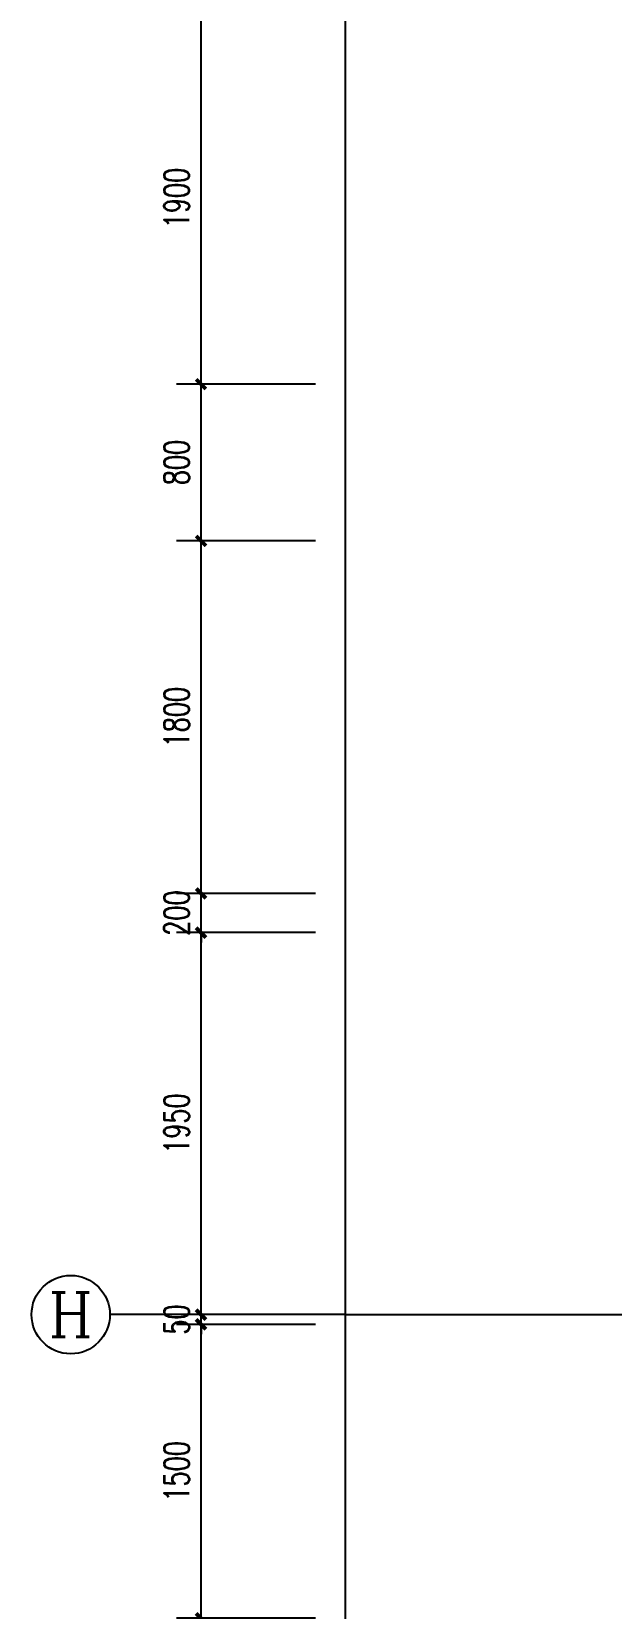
# Model space of a CAD drawing. Header units: millimetres. Extents: x 434053 to 1059003, y -2417481 to 936527.
# Drawn here: x 544980 to 547940, y -2126572 to -2118522 of the extents above; entities that cross this region are included whole.
import ezdxf
from ezdxf.enums import TextEntityAlignment as Align

# ---------------------------------------------------------------- set-up
doc = ezdxf.new("R2010")
doc.units = ezdxf.units.MM
doc.header["$LTSCALE"] = 1000
doc.header["$MEASUREMENT"] = 0
doc.linetypes.add('DOTE', pattern=[2.42, 2, -0.2, 0.02, -0.2])
doc.layers.get('Defpoints').update_dxf_attribs({"color": 6})
for name, color, linetype in [('A-ANNO-DIMS', 3, 'Continuous'), ('A-AXIS', 16, 'DOTE'), ('AXIS', 3, 'Continuous'), ('AXIS_TEXT', 7, 'Continuous'), ('DIM_SYMB', 3, 'Continuous')]:
    doc.layers.add(name, color=color, linetype=linetype)
doc.styles.add('_TCH_AXIS', font='COMPLEX', dxfattribs={"bigfont": 'GBCBIG'})
doc.styles.add('_TCH_DIM_T3', font='SIMPLEX', dxfattribs={"width": 0.705882, "bigfont": 'GBCBIG'})
doc.styles.add('COMPLEX', font='COMPLEX')
doc.dimstyles.new('_TCH_ARCH&&50', dxfattribs={"dimtxt": 127.5, "dimasz": 50, "dimexe": 125, "dimexo": 150, "dimgap": 61.25, "dimtad": 1, "dimdec": 0, "dimzin": 0, "dimdsep": 46, "dimtxsty": '_TCH_DIM_T3', "dimblk": 'ARCHTICK', "dimcen": 0.09, "dimclrt": 7, "dimazin": 2, "dimtfac": 1, "dimtdec": 0, "dimtix": 1, "dimtmove": 2, "dimatfit": 3, "dimfxl": 1, "dimtolj": 1, "dimtzin": 0, "dimarcsym": 0})

# ---------------------------------------------------------------- blocks, each defined once
blk = doc.blocks.new('_AXISO')
blk.add_circle((0, 0), 0.5)
at = {"layer": 'AXIS_TEXT', "style": 'COMPLEX', "width": 1.041667}
blk.add_attdef('A', text='', height=0.56, dxfattribs=at).set_placement((-0.25, -0.28), (0.25, -0.28), align=Align.FIT)
blk = doc.blocks.new('A$C3E4953DA')
at = {"layer": 'A-AXIS'}
blk.add_line((-6200, 7356.3), (3500, 7356.3), dxfattribs=at)
at = {"layer": 'AXIS'}
blk.add_line((-6200, 7356.3), (-7400, 7356.3), dxfattribs=at)
at = {"layer": 'DIM_SYMB'}
blk.add_lwpolyline([(-6200, 16732.8), (-6200, 15146.2), (-6095, 15108), (-6305, 15071), (-6200, 15033.7), (-6200, -5859), (-1780.9, -5859), (-1742.7, -5928.2), (-1705.7, -5808.3), (-1668.4, -5859), (3500, -5859), (3500, 15033.7), (3406.3, 15071), (3581, 15103.5), (3500, 15146.2), (3500, 16732.8), (-1668.4, 16732.8), (-1705.7, 16827.8), (-1742.7, 16654.5), (-1780.9, 16732.8), (-6200, 16732.8)], dxfattribs=at)
at = {"layer": 'AXIS'}
ref = blk.add_blockref('_AXISO', (-7600, 7356.3), dxfattribs=dict(at, xscale=400, yscale=400, zscale=400))
ref.add_attrib('A', 'H', dxfattribs={"layer": 'AXIS_TEXT', "height": 226.3, "style": '_TCH_AXIS', "width": 1.05}).set_placement((-7713.1, 7243.1), (-7486.9, 7243.1), align=Align.FIT)
blk = doc.blocks.new('_ArchTick')
at = {"color": 0, "linetype": 'ByBlock', "const_width": 0.4}
blk.add_lwpolyline([(-0.5, -0.5), (0.5, 0.5)], dxfattribs=at)
blk = doc.blocks.new('*D1028')
at = {"layer": 'A-ANNO-DIMS', "color": 0, "lineweight": -2, "transparency": 16777216}
for p, q in [((546430.4, -2118421.7), (545720.4, -2118421.7)), ((545845.4, -2120321.7), (545845.4, -2118421.7)), ((546430.4, -2120321.7), (545720.4, -2120321.7))]:
    blk.add_line(p, q, dxfattribs=at)
at = {"layer": 'Defpoints', "color": 0, "transparency": 16777216}
for p in [(545845.4, -2118421.7), (546580.4, -2118421.7), (546580.4, -2120321.7)]:
    blk.add_point(p, dxfattribs=at)
at = {"layer": 'A-ANNO-DIMS', "color": 0, "lineweight": -2, "transparency": 16777216, "xscale": 50, "yscale": 50, "zscale": 50}
for p, rotation in [((545845.4, -2118421.7), 90), ((545845.4, -2120321.7), 270)]:
    blk.add_blockref('_ArchTick', p, dxfattribs=dict(at, rotation=rotation))
at = {"layer": 'A-ANNO-DIMS', "color": 7, "transparency": 16777216, "insert": (545720.4, -2119371.7), "char_height": 127.5, "attachment_point": 5, "rotation": 90, "style": '_TCH_DIM_T3'}
blk.add_mtext('\\A1;1900', dxfattribs=at)
blk = doc.blocks.new('*D1029')
at = {"layer": 'A-ANNO-DIMS', "color": 0, "lineweight": -2, "transparency": 16777216}
for p, q in [((546430.4, -2120321.7), (545720.4, -2120321.7)), ((545845.4, -2121121.7), (545845.4, -2120321.7)), ((546430.4, -2121121.7), (545720.4, -2121121.7))]:
    blk.add_line(p, q, dxfattribs=at)
at = {"layer": 'Defpoints', "color": 0, "transparency": 16777216}
for p in [(545845.4, -2120321.7), (546580.4, -2120321.7), (546580.4, -2121121.7)]:
    blk.add_point(p, dxfattribs=at)
at = {"layer": 'A-ANNO-DIMS', "color": 0, "lineweight": -2, "transparency": 16777216, "xscale": 50, "yscale": 50, "zscale": 50}
for p, rotation in [((545845.4, -2120321.7), 90), ((545845.4, -2121121.7), 270)]:
    blk.add_blockref('_ArchTick', p, dxfattribs=dict(at, rotation=rotation))
at = {"layer": 'A-ANNO-DIMS', "color": 7, "transparency": 16777216, "insert": (545720.4, -2120721.7), "char_height": 127.5, "attachment_point": 5, "rotation": 90, "style": '_TCH_DIM_T3'}
blk.add_mtext('\\A1;800', dxfattribs=at)
blk = doc.blocks.new('*D1030')
at = {"layer": 'A-ANNO-DIMS', "color": 0, "lineweight": -2, "transparency": 16777216}
for p, q in [((546430.4, -2121121.7), (545720.4, -2121121.7)), ((545845.4, -2122921.7), (545845.4, -2121121.7)), ((546430.4, -2122921.7), (545720.4, -2122921.7))]:
    blk.add_line(p, q, dxfattribs=at)
at = {"layer": 'Defpoints', "color": 0, "transparency": 16777216}
for p in [(545845.4, -2121121.7), (546580.4, -2121121.7), (546580.4, -2122921.7)]:
    blk.add_point(p, dxfattribs=at)
at = {"layer": 'A-ANNO-DIMS', "color": 0, "lineweight": -2, "transparency": 16777216, "xscale": 50, "yscale": 50, "zscale": 50}
for p, rotation in [((545845.4, -2121121.7), 90), ((545845.4, -2122921.7), 270)]:
    blk.add_blockref('_ArchTick', p, dxfattribs=dict(at, rotation=rotation))
at = {"layer": 'A-ANNO-DIMS', "color": 7, "transparency": 16777216, "insert": (545720.4, -2122021.7), "char_height": 127.5, "attachment_point": 5, "rotation": 90, "style": '_TCH_DIM_T3'}
blk.add_mtext('\\A1;1800', dxfattribs=at)
blk = doc.blocks.new('*D1031')
at = {"layer": 'A-ANNO-DIMS', "color": 0, "lineweight": -2, "transparency": 16777216}
for p, q in [((546430.4, -2122921.7), (545720.4, -2122921.7)), ((545845.4, -2122921.7), (545845.4, -2122871.7)), ((545845.4, -2123121.7), (545845.4, -2122921.7)), ((546430.4, -2123121.7), (545720.4, -2123121.7)), ((545845.4, -2123121.7), (545845.4, -2123171.7))]:
    blk.add_line(p, q, dxfattribs=at)
at = {"layer": 'Defpoints', "color": 0, "transparency": 16777216}
for p in [(545845.4, -2122921.7), (546580.4, -2122921.7), (546580.4, -2123121.7)]:
    blk.add_point(p, dxfattribs=at)
at = {"layer": 'A-ANNO-DIMS', "color": 0, "lineweight": -2, "transparency": 16777216, "xscale": 50, "yscale": 50, "zscale": 50}
for p, rotation in [((545845.4, -2122921.7), 270), ((545845.4, -2123121.7), 90)]:
    blk.add_blockref('_ArchTick', p, dxfattribs=dict(at, rotation=rotation))
at = {"layer": 'A-ANNO-DIMS', "color": 7, "transparency": 16777216, "insert": (545720.4, -2123021.7), "char_height": 127.5, "attachment_point": 5, "rotation": 90, "style": '_TCH_DIM_T3'}
blk.add_mtext('\\A1;200', dxfattribs=at)
blk = doc.blocks.new('*D1032')
at = {"layer": 'A-ANNO-DIMS', "color": 0, "lineweight": -2, "transparency": 16777216}
for p, q in [((546430.4, -2123121.7), (545720.4, -2123121.7)), ((545845.4, -2125071.7), (545845.4, -2123121.7)), ((546430.4, -2125071.7), (545720.4, -2125071.7))]:
    blk.add_line(p, q, dxfattribs=at)
at = {"layer": 'Defpoints', "color": 0, "transparency": 16777216}
for p in [(545845.4, -2123121.7), (546580.4, -2123121.7), (546580.4, -2125071.7)]:
    blk.add_point(p, dxfattribs=at)
at = {"layer": 'A-ANNO-DIMS', "color": 0, "lineweight": -2, "transparency": 16777216, "xscale": 50, "yscale": 50, "zscale": 50}
for p, rotation in [((545845.4, -2123121.7), 90), ((545845.4, -2125071.7), 270)]:
    blk.add_blockref('_ArchTick', p, dxfattribs=dict(at, rotation=rotation))
at = {"layer": 'A-ANNO-DIMS', "color": 7, "transparency": 16777216, "insert": (545720.4, -2124096.7), "char_height": 127.5, "attachment_point": 5, "rotation": 90, "style": '_TCH_DIM_T3'}
blk.add_mtext('\\A1;1950', dxfattribs=at)
blk = doc.blocks.new('*D1033')
at = {"layer": 'A-ANNO-DIMS', "color": 0, "lineweight": -2, "transparency": 16777216}
for p, q in [((545845.4, -2125071.7), (545845.4, -2125021.7)), ((546430.4, -2125071.7), (545720.4, -2125071.7)), ((545845.4, -2125121.7), (545845.4, -2125071.7)), ((546430.4, -2125121.7), (545720.4, -2125121.7)), ((545845.4, -2125121.7), (545845.4, -2125171.7))]:
    blk.add_line(p, q, dxfattribs=at)
at = {"layer": 'Defpoints', "color": 0, "transparency": 16777216}
for p in [(545845.4, -2125071.7), (546580.4, -2125071.7), (546580.4, -2125121.7)]:
    blk.add_point(p, dxfattribs=at)
at = {"layer": 'A-ANNO-DIMS', "color": 0, "lineweight": -2, "transparency": 16777216, "xscale": 50, "yscale": 50, "zscale": 50}
for p, rotation in [((545845.4, -2125071.7), 270), ((545845.4, -2125121.7), 90)]:
    blk.add_blockref('_ArchTick', p, dxfattribs=dict(at, rotation=rotation))
at = {"layer": 'A-ANNO-DIMS', "color": 7, "transparency": 16777216, "insert": (545720.4, -2125096.7), "char_height": 127.5, "attachment_point": 5, "rotation": 90, "style": '_TCH_DIM_T3'}
blk.add_mtext('\\A1;50', dxfattribs=at)
blk = doc.blocks.new('*D1034')
at = {"layer": 'A-ANNO-DIMS', "color": 0, "lineweight": -2, "transparency": 16777216}
for p, q in [((546430.4, -2125121.7), (545720.4, -2125121.7)), ((545845.4, -2126621.7), (545845.4, -2125121.7)), ((546430.4, -2126621.7), (545720.4, -2126621.7))]:
    blk.add_line(p, q, dxfattribs=at)
at = {"layer": 'Defpoints', "color": 0, "transparency": 16777216}
for p in [(545845.4, -2125121.7), (546580.4, -2125121.7), (546580.4, -2126621.7)]:
    blk.add_point(p, dxfattribs=at)
at = {"layer": 'A-ANNO-DIMS', "color": 0, "lineweight": -2, "transparency": 16777216, "xscale": 50, "yscale": 50, "zscale": 50}
for p, rotation in [((545845.4, -2125121.7), 90), ((545845.4, -2126621.7), 270)]:
    blk.add_blockref('_ArchTick', p, dxfattribs=dict(at, rotation=rotation))
at = {"layer": 'A-ANNO-DIMS', "color": 7, "transparency": 16777216, "insert": (545720.4, -2125871.7), "char_height": 127.5, "attachment_point": 5, "rotation": 90, "style": '_TCH_DIM_T3'}
blk.add_mtext('\\A1;1500', dxfattribs=at)

msp = doc.modelspace()

# ---------------------------------------------------------------- block references
msp.add_blockref('A$C3E4953DA', (552780.4, -2132428))

# ---------------------------------------------------------------- dimensions: what is measured, and where the dimension line sits
at = {"layer": 'A-ANNO-DIMS'}
for p1, p2, picture, middle in [((546580.4, -2120321.7), (546580.4, -2118421.7), '*D1028', (545720.4, -2119371.7)), ((546580.4, -2121121.7), (546580.4, -2120321.7), '*D1029', (545720.4, -2120721.7)), ((546580.4, -2122921.7), (546580.4, -2121121.7), '*D1030', (545720.4, -2122021.7)), ((546580.4, -2123121.7), (546580.4, -2122921.7), '*D1031', (545720.4, -2123021.7)), ((546580.4, -2125071.7), (546580.4, -2123121.7), '*D1032', (545720.4, -2124096.7)), ((546580.4, -2125121.7), (546580.4, -2125071.7), '*D1033', (545720.4, -2125096.7)), ((546580.4, -2126621.7), (546580.4, -2125121.7), '*D1034', (545720.4, -2125871.7))]:
    dim = msp.add_aligned_dim(p1=p1, p2=p2, distance=735, dimstyle='_TCH_ARCH&&50', dxfattribs=at)
    dim.commit()
    dim.dimension.update_dxf_attribs({"geometry": picture, "text_midpoint": middle})

doc.saveas('drawing.dxf')
